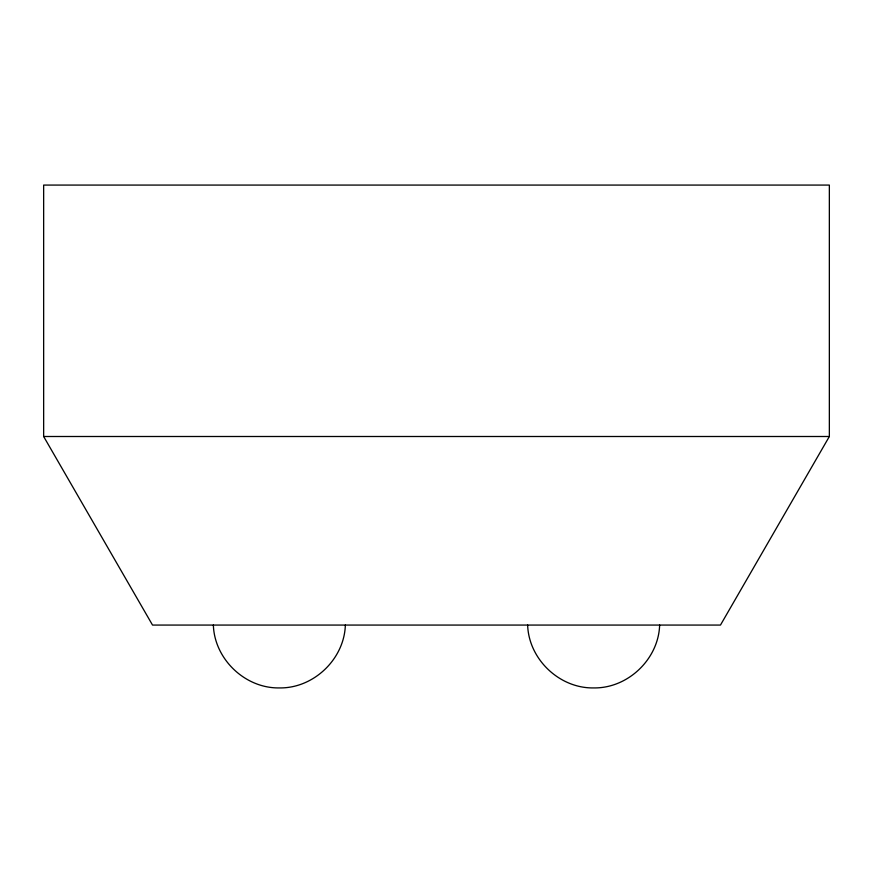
<?xml version="1.0" encoding="UTF-8"?>
<svg xmlns="http://www.w3.org/2000/svg" width="873" height="873" viewBox="0 0 873 873"><rect width="100%" height="100%" fill="white"/><g stroke="black" fill="none" stroke-linecap="round" stroke-linejoin="round"><path stroke-width="1.31" d="M345.359 625.068C344.268 659.202 313.582 688.47 279.436 687.924L279.284 687.924C245.138 688.47 214.452 659.202 213.361 625.068M659.639 625.068C658.548 659.202 627.862 688.47 593.716 687.924L593.564 687.924C559.418 688.47 528.732 659.202 527.641 625.068M829.35 436.5L720.476 625.068L152.524 625.068L43.65 436.5L43.65 185.076L829.35 185.076L829.35 436.5L43.65 436.5"/></g></svg>
